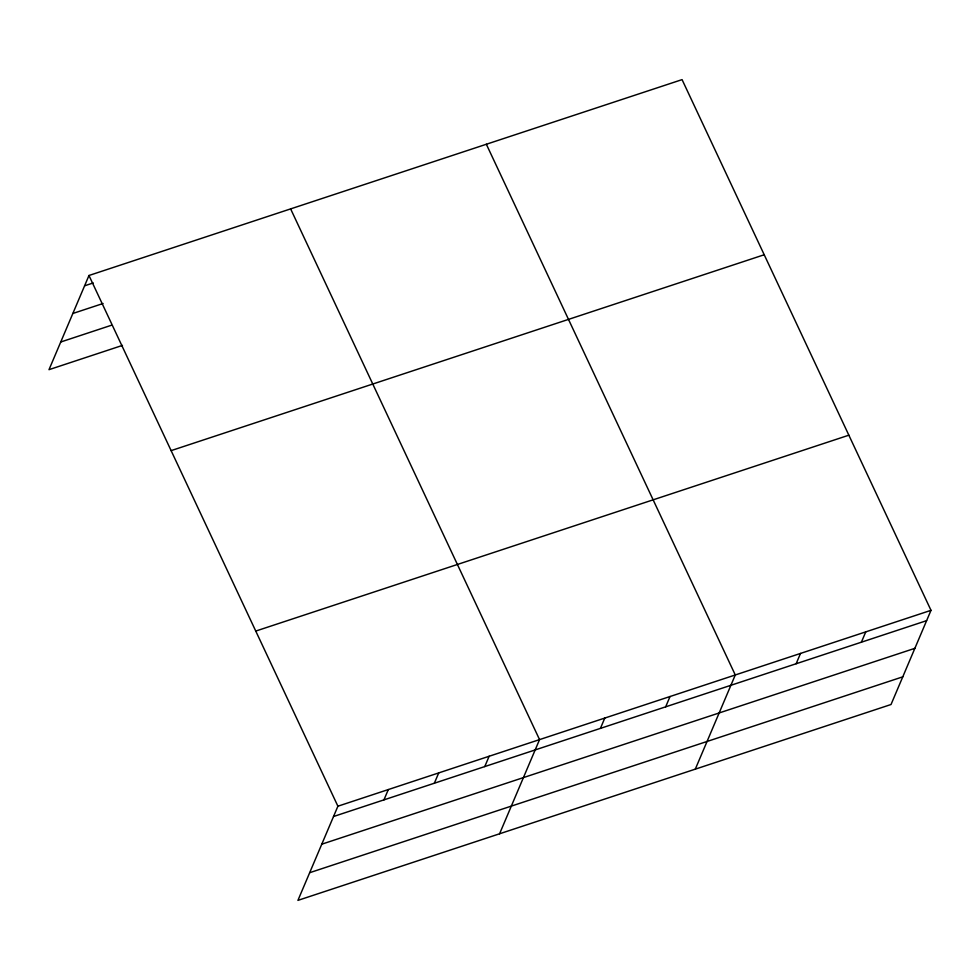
<?xml version="1.0" encoding="UTF-8"?>
<svg xmlns="http://www.w3.org/2000/svg" width="980" height="980" viewBox="0 0 980 980"><rect width="100%" height="100%" fill="white"/><g stroke="black" fill="none" stroke-linecap="round" stroke-linejoin="round"><path stroke-width="1.47" d="M88.972 275.49L337.904 806.209L297.932 900.375L891.028 704.51L931 610.332L682.068 79.625L88.972 275.49L49 369.668L122.463 345.401M383.94 799.876L388.313 789.562M434.348 783.228L438.734 772.902M484.757 766.581L489.143 756.254M499.58 833.784L539.551 739.606L290.631 208.899M600.422 728.385L604.795 718.058M665.653 706.837L670.038 696.523M695.298 769.153L735.282 674.975L486.35 144.256M796.14 663.742L800.513 653.427M861.383 642.206L865.757 631.88M84.599 285.805L93.235 282.951M72.851 313.478L103.096 303.494M60.748 341.996L111.157 325.348M171.12 450.629L764.216 254.751M255.756 631.071L848.852 435.194M337.904 806.209L931 610.332M333.519 816.524L926.615 620.659M321.771 844.197L914.867 648.331M309.68 872.702L902.776 676.837"/></g></svg>
